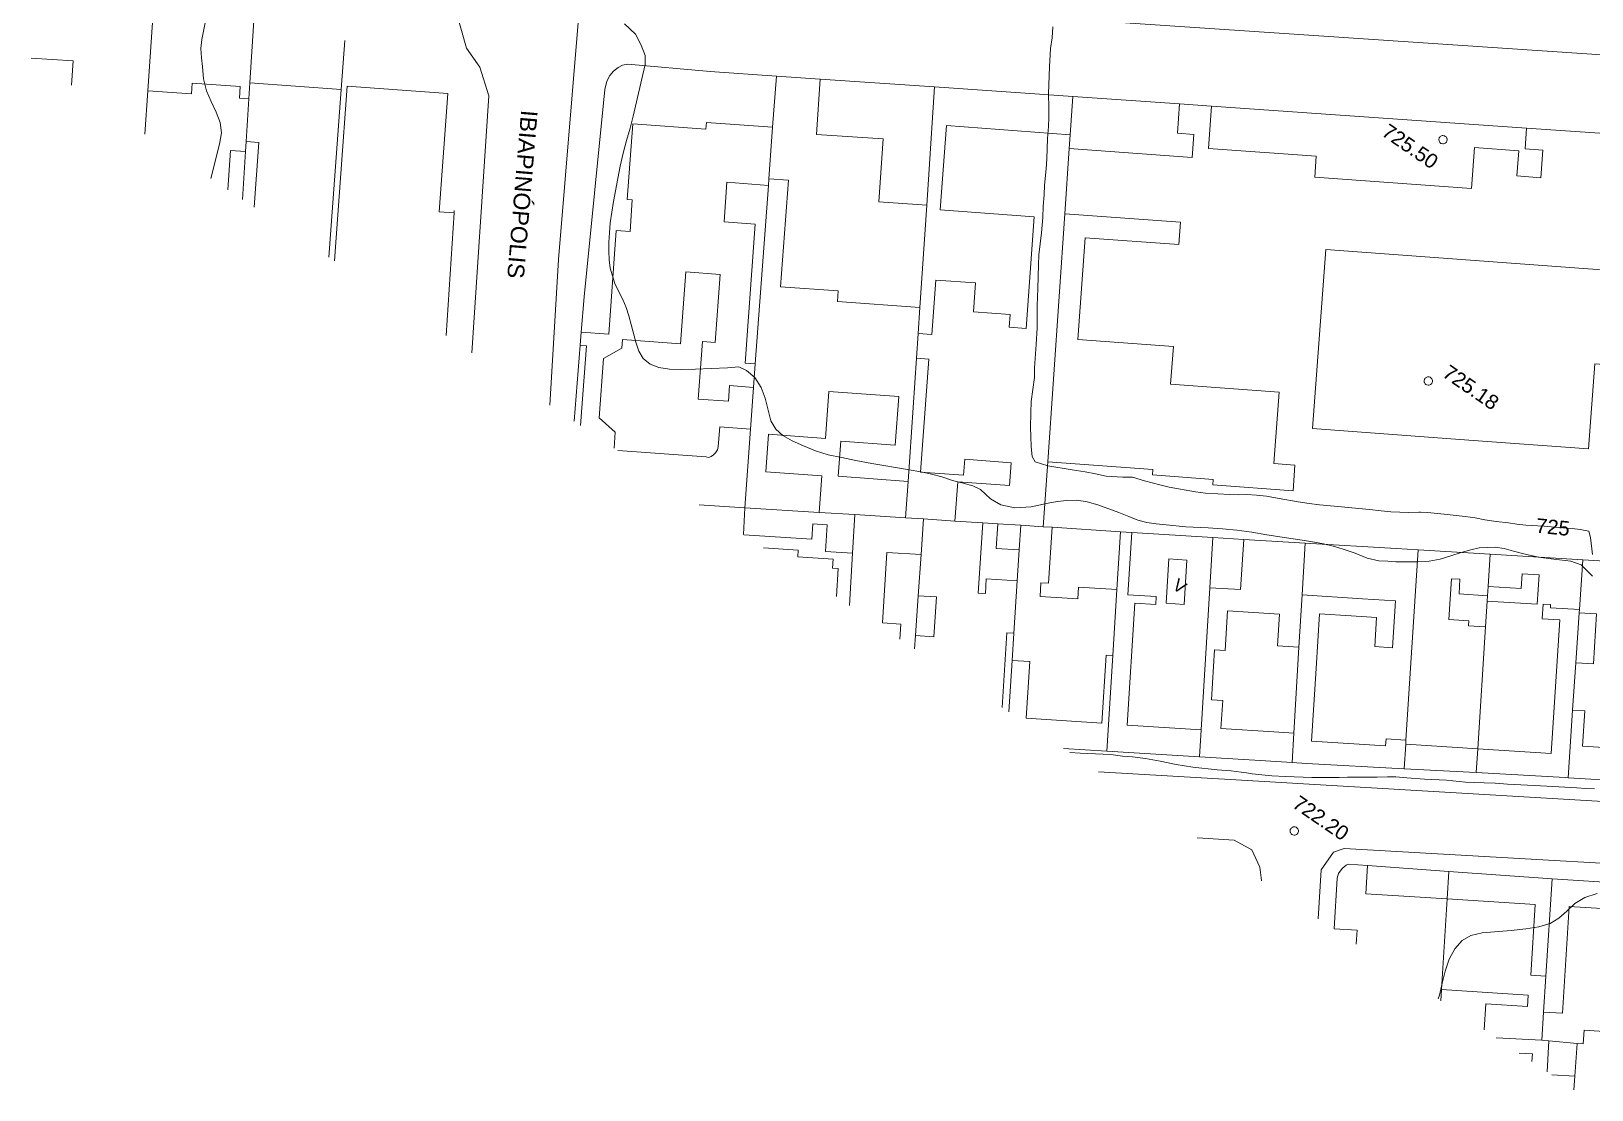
# Model space of a CAD drawing. Header units: metres. Extents: x 322294 to 7190115, y 7390841 to 10157759.
# Drawn here: x 322594 to 322782.3, y 7392627.6 to 7392755.3 of the extents above; entities that cross this region are included whole.
import ezdxf
from ezdxf.enums import TextEntityAlignment as Align

# ---------------------------------------------------------------- set-up
doc = ezdxf.new("R2010")
doc.units = ezdxf.units.M
doc.layers.get('0').update_dxf_attribs({"lineweight": 18})
for name, color, linetype, lineweight in [('100_SIST_VIARIO_MEIO_FIO', 1, 'Continuous', 18), ('160_P_SIMP_ASF_TOP', 7, 'Continuous', 18), ('206_MURO_E_MURO_ARRIMO', 7, 'Continuous', 18), ('214_PROJ_BEIRAL_EDIF', 10, 'Continuous', 18), ('600_CURVA_MESTRA', 14, 'Continuous', 18), ('602_CURVA_MESTRA_TOP', 24, 'Continuous', 18), ('604_CURVA_INTERM', 7, 'Continuous', 18), ('606_PTO_COTADO', 7, 'Continuous', 18), ('608_PTO_COTADO_INTERVIA', 1, 'Continuous', 18), ('624_SEGM_CURVA_MESTRA', 14, 'Continuous', 18)]:
    doc.layers.add(name, color=color, linetype=linetype, lineweight=lineweight)
doc.styles.add('Style-Arial', font='arial.ttf', dxfattribs={"height": 1.75})

# ---------------------------------------------------------------- blocks, each defined once
blk = doc.blocks.new('SP10')
at = {"color": 0, "linetype": 'Continuous'}
blk.add_lwpolyline([(-0.03, -0.51), (-0.14, -0.49), (-0.24, -0.46), (-0.31, -0.42), (-0.35, -0.39), (-0.42, -0.31), (-0.47, -0.24), (-0.51, -0.15), (-0.52, -0.09), (-0.52, 0.03), (-0.51, 0.11), (-0.48, 0.2), (-0.44, 0.27), (-0.4, 0.33), (-0.32, 0.39), (-0.23, 0.44), (-0.15, 0.48), (-0.1, 0.48), (-0.03, 0.48), (0.08, 0.48), (0.19, 0.44), (0.27, 0.4), (0.35, 0.32), (0.41, 0.23), (0.46, 0.11), (0.48, 0.03), (0.48, -0.03), (0.47, -0.08), (0.44, -0.21), (0.38, -0.3), (0.31, -0.38), (0.23, -0.44), (0.1, -0.49), (0.02, -0.51)], close=True, dxfattribs=at)
blk = doc.blocks.new('SP09')
at = {"color": 0, "linetype": 'Continuous'}
blk.add_lwpolyline([(-0.03, -0.51), (-0.14, -0.49), (-0.24, -0.46), (-0.31, -0.42), (-0.35, -0.39), (-0.42, -0.31), (-0.47, -0.24), (-0.51, -0.15), (-0.52, -0.09), (-0.52, 0.03), (-0.51, 0.11), (-0.48, 0.2), (-0.44, 0.27), (-0.4, 0.33), (-0.32, 0.39), (-0.23, 0.44), (-0.15, 0.48), (-0.1, 0.48), (-0.03, 0.48), (0.08, 0.48), (0.19, 0.44), (0.27, 0.4), (0.35, 0.32), (0.41, 0.23), (0.46, 0.11), (0.48, 0.03), (0.48, -0.03), (0.47, -0.08), (0.44, -0.21), (0.38, -0.3), (0.31, -0.38), (0.23, -0.44), (0.1, -0.49), (0.02, -0.51)], close=True, dxfattribs=at)

msp = doc.modelspace()

# ---------------------------------------------------------------- linework, layer by layer
at = {"layer": '100_SIST_VIARIO_MEIO_FIO', "flags": 128}
for points in [[(322647.144, 7392716.503), (322649.193, 7392747.473), (322648.104, 7392750.93), (322646.513, 7392753.242), (322645.224, 7392757.79), (322644.557, 7392760.141), (322642.128, 7392761.667), (322640.96, 7392761.903), (322635.052, 7392762.402)], [(322739.994, 7392664.97), (322827.89, 7392659.814), (323048.314, 7392645.896), (323051.527, 7392646.581), (323053.522, 7392648.296), (323054.563, 7392650.412), (323055.388, 7392660.236), (323056.864, 7392683.572)], [(322722.745, 7392665.982), (322739.994, 7392664.97)], [(322734.662, 7392658.018), (322735.322, 7392657.979)], [(322735.322, 7392657.979), (322739.104, 7392657.753), (322741.248, 7392656.596), (322742.218, 7392654.472), (322742.416, 7392652.897), (322742.412, 7392652.839)]]:
    msp.add_lwpolyline(points, dxfattribs=at)
at = {"layer": '100_SIST_VIARIO_MEIO_FIO'}
for points in [[(322797.807, 7392751.481), (322733.174, 7392755.829), (322662.622, 7392760.61), (322661.194, 7392759.543), (322660.103, 7392757.764), (322657.598, 7392727.757), (322656.556, 7392710.213)], [(322862.317, 7392650.464), (322752.397, 7392656.73), (322751.077, 7392656.297), (322749.6, 7392654.185), (322749.251, 7392648.268)]]:
    msp.add_lwpolyline(points, dxfattribs=at)
at = {"layer": '206_MURO_E_MURO_ARRIMO'}
for p, q in [((322663.804, 7392749.946), (322664.253, 7392750.451)), ((322664.253, 7392750.451), (322664.784, 7392750.897)), ((322664.784, 7392750.897), (322665.318, 7392751.173)), ((322665.318, 7392751.173), (322665.953, 7392751.305)), ((322665.953, 7392751.305), (322675.902, 7392750.426)), ((322675.902, 7392750.426), (322683.888, 7392749.876)), ((322663.185, 7392748.268), (322663.44, 7392749.271)), ((322663.44, 7392749.271), (322663.804, 7392749.946)), ((322689.185, 7392749.511), (322702.98, 7392748.561)), ((322702.98, 7392748.561), (322719.647, 7392747.414)), ((322660.695, 7392723.253), (322663.185, 7392748.268)), ((322719.647, 7392747.414), (322732.529, 7392746.527)), ((322736.369, 7392746.262), (322768.035, 7392744.023)), ((322768.035, 7392744.023), (322774.394, 7392743.59)), ((322645.011, 7392733.382), (322645.029, 7392733.656)), ((322660.349, 7392718.996), (322660.695, 7392723.253)), ((322659.477, 7392708.261), (322660.22, 7392717.414)), ((322723.762, 7392668.486), (322718.514, 7392668.809)), ((322734.919, 7392667.797), (322723.762, 7392668.486)), ((322741.607, 7392667.385), (322734.919, 7392667.797)), ((322746.112, 7392667.107), (322741.607, 7392667.385)), ((322747.855, 7392666.999), (322746.112, 7392667.107)), ((322759.617, 7392666.359), (322747.855, 7392666.999)), ((322768.31, 7392665.885), (322759.617, 7392666.359)), ((322779.054, 7392665.3), (322768.31, 7392665.885)), ((322779.384, 7392665.279), (322779.054, 7392665.3)), ((322790.411, 7392664.578), (322779.384, 7392665.279)), ((322765.015, 7392653.975), (322755.194, 7392654.685)), ((322777.464, 7392653.075), (322765.015, 7392653.975)), ((322789.341, 7392652.31), (322777.464, 7392653.075))]:
    msp.add_line(p, q, dxfattribs=at)
at = {"layer": '206_MURO_E_MURO_ARRIMO', "flags": 128}
for points in [[(322608.052, 7392748.095), (322608.88, 7392759.898)], [(322620.995, 7392759.092), (322620.36, 7392749.042)], [(322631.829, 7392754.177), (322631.393, 7392748.267)], [(322702.98, 7392748.561), (322702.017, 7392734.312)], [(322719.33, 7392742.809), (322719.647, 7392747.414)], [(322619.838, 7392740.781), (322619.472, 7392734.995)], [(322681.344, 7392715.161), (322682.922, 7392736.699)], [(322701.182, 7392721.956), (322700.971, 7392718.822)], [(322700.771, 7392715.867), (322699.767, 7392701.003)], [(322680.768, 7392707.299), (322681.137, 7392712.335)], [(322724.961, 7392687.966), (322725.39, 7392694.937)], [(322700.997, 7392687.214), (322700.667, 7392682.422)], [(322747.294, 7392687.308), (322746.926, 7392681.015)], [(322769.666, 7392687.22), (322769.624, 7392686.565)], [(322780.733, 7392685.171), (322780.325, 7392679.145)], [(322712.318, 7392679.418), (322711.917, 7392673.218)], [(322723.762, 7392668.486), (322724.471, 7392680.008)], [(322779.936, 7392673.414), (322779.384, 7392665.279)], [(322735.12, 7392671.036), (322734.919, 7392667.797)], [(322746.32, 7392670.663), (322746.112, 7392667.107)], [(322759.805, 7392669.316), (322759.617, 7392666.359)], [(322768.493, 7392668.764), (322768.31, 7392665.885)], [(322765.015, 7392653.975), (322764.807, 7392650.673)], [(322777.464, 7392653.075), (322776.716, 7392641.349)], [(322780.213, 7392629.287), (322780.104, 7392627.65)]]:
    msp.add_lwpolyline(points, dxfattribs=at)
at = {"layer": '214_PROJ_BEIRAL_EDIF', "flags": 128}
for points in [[(322593.992, 7392752.022), (322599.053, 7392751.697), (322598.865, 7392748.765)], [(322617.706, 7392736.175), (322618.038, 7392740.907), (322619.838, 7392740.781), (322619.913, 7392741.973), (322620.24, 7392747.148), (322619.1, 7392747.228), (322619.197, 7392748.611), (322613.401, 7392749.018), (322613.31, 7392747.726), (322608.052, 7392748.095), (322607.686, 7392742.871)], [(322620.889, 7392734.048), (322621.438, 7392741.866), (322619.913, 7392741.973), (322620.24, 7392747.148), (322620.36, 7392749.042), (322631.393, 7392748.267), (322629.899, 7392728.027)], [(322644.041, 7392718.577), (322645.011, 7392733.382), (322643.204, 7392733.515), (322644.257, 7392747.777), (322632.117, 7392748.673), (322630.56, 7392727.585)], [(322767.401, 7392705.982), (322781.869, 7392704.922), (322782.622, 7392715.198), (322786.067, 7392714.946), (322785.695, 7392709.366), (322784.706, 7392694.557), (322784.492, 7392691.344), (322781.166, 7392691.544), (322769.983, 7392692.216), (322761.298, 7392692.739), (322758.657, 7392692.897)], [(322674.579, 7392698.169), (322680.093, 7392697.824), (322680.768, 7392707.299)], [(322674.579, 7392698.169), (322680.093, 7392697.824), (322679.919, 7392694.601)], [(322679.974, 7392694.564), (322688.147, 7392694.036), (322688.265, 7392695.868), (322690.022, 7392695.755), (322689.816, 7392692.569), (322693.071, 7392692.359)], [(322692.711, 7392686.053), (322693.071, 7392692.359), (322693.336, 7392696.994), (322699.47, 7392696.607), (322701.634, 7392696.47), (322701.339, 7392692.184), (322697.227, 7392692.45), (322696.677, 7392683.943), (322698.909, 7392683.799), (322698.792, 7392681.989)], [(322758.657, 7392692.897), (322747.66, 7392693.559), (322740.265, 7392694.003), (322736.554, 7392694.226), (322726.752, 7392694.85), (322725.39, 7392694.937)], [(322691.132, 7392687.108), (322691.351, 7392690.5), (322690.672, 7392690.544), (322690.742, 7392691.628), (322686.457, 7392691.905), (322686.509, 7392692.711), (322682.345, 7392692.98)], [(322754.611, 7392686.843), (322747.294, 7392687.308), (322747.66, 7392693.559), (322758.657, 7392692.897)], [(322758.657, 7392692.897), (322761.298, 7392692.739), (322759.836, 7392669.797)], [(322746.562, 7392674.799), (322746.926, 7392681.015), (322744.337, 7392681.179), (322744.579, 7392684.992), (322738.31, 7392685.391), (322738.006, 7392680.602), (322736.754, 7392680.681), (322736.371, 7392674.656), (322737.731, 7392674.569), (322737.518, 7392671.222), (322743.901, 7392670.817)], [(322711.117, 7392673.752), (322711.699, 7392682.753), (322712.53, 7392682.7)], [(322743.901, 7392670.817), (322746.32, 7392670.663)], [(322764.032, 7392638.39), (322764.116, 7392639.72), (322764.807, 7392650.673), (322754.98, 7392651.293), (322755.194, 7392654.685), (322752.875, 7392654.853), (322752.601, 7392654.712), (322752.142, 7392654.341), (322751.713, 7392653.745), (322751.521, 7392653.178), (322751.167, 7392647.054), (322753.94, 7392646.879), (322753.835, 7392645.205)], [(322769.286, 7392634.879), (322769.483, 7392638.001), (322774.484, 7392637.685), (322774.571, 7392639.06), (322764.116, 7392639.72), (322764.807, 7392650.673), (322775.422, 7392650.003), (322774.883, 7392641.465), (322776.716, 7392641.349), (322776.44, 7392637.021), (322776.223, 7392633.614)], [(322776.868, 7392629.812), (322777.081, 7392633.565)], [(322775.029, 7392631.041), (322775.082, 7392631.976), (322773.497, 7392632.065)]]:
    msp.add_lwpolyline(points, dxfattribs=at)
for points in [[(322701.182, 7392721.956), (322702.017, 7392734.312), (322696.258, 7392734.701), (322696.772, 7392742.303), (322688.735, 7392742.846), (322689.185, 7392749.511), (322683.888, 7392749.876), (322683.435, 7392743.695), (322682.979, 7392737.481), (322685.335, 7392737.308), (322684.394, 7392724.473), (322691.337, 7392723.964), (322691.243, 7392722.684)], [(322700.771, 7392715.867), (322700.971, 7392718.822), (322702.635, 7392718.7), (322703.117, 7392725.281), (322707.9, 7392724.931), (322707.645, 7392721.447), (322712.088, 7392721.122), (322711.975, 7392719.581), (322714.013, 7392719.431), (322715.001, 7392732.908), (322703.662, 7392733.739), (322704.407, 7392743.902), (322719.33, 7392742.809), (322719.216, 7392741.148), (322718.673, 7392733.266), (322716.613, 7392703.357), (322716.074, 7392695.538), (322713.37, 7392695.712), (322710.607, 7392695.891), (322708.791, 7392696.008), (322705.428, 7392696.225), (322705.775, 7392700.969), (322712.025, 7392700.511), (322712.227, 7392703.256), (322706.61, 7392703.668), (322706.469, 7392701.739), (322701.268, 7392702.121), (322702.267, 7392715.758)], [(322699.767, 7392701.003), (322691.35, 7392701.62), (322691.66, 7392705.847), (322698.226, 7392705.366), (322698.657, 7392711.239), (322690.21, 7392711.857), (322689.794, 7392706.177), (322682.941, 7392706.679), (322682.61, 7392702.154), (322689.358, 7392701.66), (322689.036, 7392697.263), (322693.336, 7392696.994), (322699.47, 7392696.607)], [(322710.607, 7392695.891), (322713.37, 7392695.712), (322713.179, 7392692.749), (322710.416, 7392692.927)], [(322724.961, 7392687.966), (322724.471, 7392680.008), (322723.68, 7392680.059), (322723.151, 7392671.862), (322714.035, 7392672.45), (322714.476, 7392679.278), (322712.318, 7392679.418), (322712.53, 7392682.7), (322712.938, 7392689.013), (322713.179, 7392692.749), (322713.37, 7392695.712), (322716.074, 7392695.538), (322717.164, 7392695.468), (322716.728, 7392688.721), (322715.795, 7392688.781), (322715.688, 7392687.136), (322720.239, 7392686.842), (322720.331, 7392688.265)], [(322735.12, 7392671.036), (322736.181, 7392688.184), (322736.554, 7392694.226), (322726.752, 7392694.85), (322726.275, 7392687.333), (322729.705, 7392687.115), (322729.645, 7392686.174), (322727.12, 7392686.334), (322726.184, 7392671.604)], [(322736.181, 7392688.184), (322736.554, 7392694.226), (322740.265, 7392694.003), (322739.88, 7392687.949)], [(322759.805, 7392669.316), (322759.836, 7392669.797), (322761.298, 7392692.739), (322769.983, 7392692.216), (322769.736, 7392688.324), (322769.666, 7392687.22), (322766.233, 7392687.438), (322766.345, 7392689.207), (322765.316, 7392689.272), (322765.002, 7392684.336), (322767.43, 7392684.182), (322767.393, 7392683.594), (322769.427, 7392683.465), (322768.493, 7392668.764)], [(322769.736, 7392688.324), (322773.728, 7392688.071), (322773.842, 7392689.871), (322775.886, 7392689.741), (322775.659, 7392686.182), (322769.624, 7392686.565), (322769.427, 7392683.465), (322768.493, 7392668.764), (322777.368, 7392668.2), (322778.392, 7392684.303), (322776.255, 7392684.439), (322776.367, 7392686.201), (322777.285, 7392686.143), (322777.26, 7392685.762), (322780.758, 7392685.54), (322781.166, 7392691.544), (322769.983, 7392692.216)], [(322733.415, 7392691.513), (322733.076, 7392686.177), (322730.905, 7392686.315), (322731.244, 7392691.651)], [(322787.956, 7392691.127), (322784.492, 7392691.344), (322781.166, 7392691.544), (322780.758, 7392685.54), (322780.733, 7392685.171), (322782.831, 7392685.036), (322782.444, 7392679.009), (322780.325, 7392679.145), (322779.936, 7392673.414), (322781.395, 7392673.321), (322781.122, 7392669.073), (322789.467, 7392668.537), (322790.488, 7392684.457), (322784.544, 7392684.838), (322784.687, 7392687.083), (322787.685, 7392686.891)], [(322776.44, 7392637.021), (322776.223, 7392633.614), (322777.081, 7392633.565), (322780.477, 7392633.248), (322781.216, 7392633.198), (322781.324, 7392634.821), (322788.511, 7392634.342), (322789.459, 7392649.136), (322779.533, 7392649.763), (322778.72, 7392636.877)]]:
    msp.add_lwpolyline(points, close=True, dxfattribs=at)
at = {"layer": '214_PROJ_BEIRAL_EDIF'}
for points in [[(322725.39, 7392694.937), (322717.164, 7392695.468), (322716.074, 7392695.538), (322716.613, 7392703.357), (322729.294, 7392702.428), (322729.247, 7392701.787), (322736.596, 7392701.248), (322736.548, 7392700.593), (322746.222, 7392699.884), (322746.448, 7392702.967), (322743.893, 7392703.154), (322744.523, 7392711.749), (322731.447, 7392712.707), (322731.781, 7392717.259), (322720.236, 7392718.105), (322721.136, 7392730.386), (322732.426, 7392729.559), (322732.623, 7392732.244), (322718.673, 7392733.266), (322719.216, 7392741.148), (322734.04, 7392740.062), (322734.244, 7392742.847), (322732.27, 7392742.991), (322732.529, 7392746.527), (322736.369, 7392746.262), (322735.995, 7392741.155), (322749.014, 7392740.201), (322748.83, 7392737.689), (322767.723, 7392736.304), (322768.086, 7392741.254), (322773.443, 7392740.861), (322773.221, 7392737.835), (322776.119, 7392737.622), (322776.363, 7392740.954), (322774.212, 7392741.112), (322774.394, 7392743.59), (322787.917, 7392742.67)], [(322664.313, 7392705.029), (322664.452, 7392706.923), (322662.497, 7392708.668), (322663.022, 7392715.832), (322665.228, 7392717.064), (322665.304, 7392718.103), (322672.332, 7392717.588), (322672.968, 7392726.272), (322677.1, 7392725.969), (322676.498, 7392717.751), (322674.975, 7392717.863), (322674.467, 7392710.93), (322678.111, 7392710.663), (322678.249, 7392712.547), (322681.137, 7392712.335), (322681.344, 7392715.161), (322680.117, 7392715.251), (322681.345, 7392732.014), (322677.57, 7392732.29), (322677.92, 7392737.065), (322682.922, 7392736.699), (322682.979, 7392737.481), (322683.435, 7392743.695), (322675.449, 7392744.28), (322675.389, 7392743.46), (322666.563, 7392744.106), (322665.895, 7392734.988), (322666.506, 7392734.943), (322666.227, 7392731.141), (322664.572, 7392731.262), (322663.655, 7392718.754), (322660.349, 7392718.996), (322660.22, 7392717.414), (322660.981, 7392717.358), (322660.275, 7392707.728)], [(322787.473, 7392736.017), (322787.011, 7392729.098), (322786.823, 7392726.279), (322781.239, 7392726.689)], [(322781.239, 7392726.689), (322750.153, 7392728.966), (322748.57, 7392707.362), (322767.401, 7392705.982)], [(322680.768, 7392707.299), (322677.048, 7392707.571), (322676.876, 7392705.225), (322676.791, 7392704.818), (322676.558, 7392704.452), (322676.297, 7392704.191), (322676.012, 7392704.01), (322675.698, 7392703.902), (322675.428, 7392703.96), (322664.742, 7392704.743)], [(322693.071, 7392692.359), (322693.336, 7392696.994), (322689.036, 7392697.263), (322680.093, 7392697.824), (322679.919, 7392694.601)], [(322712.53, 7392682.7), (322712.938, 7392689.013), (322709.21, 7392689.254), (322709.096, 7392687.49), (322708.244, 7392687.545), (322708.791, 7392696.008), (322705.428, 7392696.225), (322701.634, 7392696.47), (322701.339, 7392692.184), (322700.997, 7392687.214), (322703.205, 7392687.072), (322702.895, 7392682.278), (322700.667, 7392682.422), (322700.555, 7392680.81)], [(322753.231, 7392684.778), (322756.293, 7392684.583), (322756.07, 7392681.08), (322758.216, 7392680.944), (322758.575, 7392686.592), (322754.611, 7392686.843)], [(322749.002, 7392678.45), (322749.419, 7392685.02), (322753.231, 7392684.778)], [(322759.836, 7392669.797), (322757.43, 7392669.949), (322757.377, 7392669.121), (322748.445, 7392669.688), (322749.002, 7392678.45)], [(322746.32, 7392670.663), (322746.562, 7392674.799)], [(322776.223, 7392633.614), (322770.711, 7392633.927)], [(322777.081, 7392633.565), (322780.477, 7392633.248), (322780.213, 7392629.287), (322777.416, 7392629.446)]]:
    msp.add_lwpolyline(points, dxfattribs=at)
at = {"layer": '600_CURVA_MESTRA', "elevation": 725, "flags": 128}
msp.add_lwpolyline([(322717.255, 7392755.811), (322717.152, 7392754.466), (322716.973, 7392753.216), (322716.821, 7392750.995), (322716.712, 7392747.749), (322716.759, 7392746.046), (322716.761, 7392744.83), (322716.728, 7392743.786), (322716.61, 7392742.343), (322716.496, 7392739.899), (322716.419, 7392738.673), (322716.242, 7392736.708), (322716.179, 7392735.564), (322716.079, 7392734.191), (322716.009, 7392732.827), (322715.869, 7392730.983), (322715.562, 7392728.303), (322715.494, 7392727.124), (322715.406, 7392724.248), (322715.393, 7392723.204), (322715.347, 7392722.152), (322715.364, 7392720.958), (322715.335, 7392719.532), (322715.244, 7392717.52), (322715.043, 7392714.714), (322715.022, 7392713.537), (322714.631, 7392710.653), (322714.561, 7392709.28), (322714.552, 7392707.489), (322714.599, 7392706.441), (322714.63, 7392705.174), (322714.752, 7392704.023), (322715.093, 7392703.348), (322716.614, 7392702.897), (322719.562, 7392702.394), (322721.124, 7392702.146), (322722.372, 7392701.922), (322723.685, 7392701.652), (322725.699, 7392701.514), (322726.829, 7392701.508), (322728.283, 7392701.086), (322730.132, 7392700.596), (322731.283, 7392700.312), (322734.436, 7392699.734), (322735.658, 7392699.598), (322737.128, 7392699.492), (322738.551, 7392699.411), (322739.618, 7392699.393), (322740.652, 7392699.416), (322741.8, 7392699.333), (322743.02, 7392699.205), (322744.554, 7392698.947), (322746.834, 7392698.536), (322748.168, 7392698.322), (322749.388, 7392698.183), (322752.049, 7392697.925), (322754.168, 7392697.747), (322755.422, 7392697.614), (322756.841, 7392697.438), (322757.991, 7392697.334), (322759.092, 7392697.303), (322760.137, 7392697.247), (322761.384, 7392697.3), (322761.593, 7392697.292)], dxfattribs=at)
at = {"layer": '600_CURVA_MESTRA', "elevation": 725}
for points in [[(322761.593, 7392697.292), (322762.436, 7392697.257), (322764.453, 7392697.071), (322766.984, 7392696.784), (322768.188, 7392696.601), (322769.36, 7392696.38), (322770.706, 7392696.176), (322772.196, 7392695.995), (322773.219, 7392695.846), (322774.301, 7392695.727), (322774.939, 7392695.693)], [(322780.192, 7392695.28), (322780.856, 7392695.212), (322781.882, 7392695.003), (322782.114, 7392694.236), (322782.348, 7392692.179)]]:
    msp.add_lwpolyline(points, dxfattribs=at)
at = {"layer": '604_CURVA_INTERM', "flags": 128}
for points, elevation in [([(322615.018, 7392756.503), (322614.586, 7392754.287), (322614.451, 7392753.2), (322614.536, 7392752.075), (322614.671, 7392751.02), (322614.792, 7392749.533), (322615.14, 7392748.109), (322615.691, 7392746.798), (322616.313, 7392745.533), (322616.798, 7392744.281), (322616.948, 7392743.034), (322616.724, 7392741.672), (322615.669, 7392737.536)], 723), ([(322757.634, 7392691.366), (322756.55, 7392691.441), (322755.164, 7392691.742), (322753.722, 7392692.36), (322752.253, 7392692.851), (322751.199, 7392693.16), (322749.869, 7392693.467), (322748.347, 7392693.771), (322744.89, 7392694.271), (322743.035, 7392694.568), (322741.25, 7392694.897), (322739.43, 7392695.129), (322737.712, 7392695.282), (322735.982, 7392695.405), (322733.292, 7392695.544), (322730.9, 7392695.752), (322729.72, 7392695.877), (322728.592, 7392696.035), (322727.489, 7392696.342), (322726.385, 7392696.762), (322725.211, 7392697.24), (322722.676, 7392698.186), (322721.395, 7392698.543), (322720.126, 7392698.732), (322718.906, 7392698.718), (322717.771, 7392698.595), (322716.667, 7392698.383), (322714.606, 7392697.953), (322712.653, 7392697.833), (322710.966, 7392698.168), (322709.714, 7392698.906), (322708.494, 7392700.042), (322707.576, 7392700.482), (322706.414, 7392700.809), (322705.138, 7392701.122), (322703.832, 7392701.538), (322702.598, 7392701.887), (322701.514, 7392702.116), (322699.718, 7392702.457), (322695.388, 7392703.175), (322693.458, 7392703.529), (322691.766, 7392703.867), (322690.133, 7392704.226), (322688.607, 7392704.706), (322687.15, 7392705.29), (322685.792, 7392705.903), (322684.657, 7392706.524), (322683.806, 7392707.283), (322683.221, 7392708.312), (322682.523, 7392711.037), (322682.039, 7392712.33), (322681.268, 7392713.543), (322680.29, 7392714.376), (322679.36, 7392714.831), (322677.976, 7392714.685), (322676.02, 7392714.632), (322674.136, 7392714.531), (322672.472, 7392714.505), (322670.986, 7392714.533), (322669.702, 7392714.727), (322668.656, 7392715.154), (322667.823, 7392715.822), (322667.288, 7392716.717), (322666.935, 7392717.783), (322666.352, 7392719.931), (322666.088, 7392720.979), (322665.781, 7392721.973), (322665.347, 7392722.951), (322664.845, 7392723.925), (322664.397, 7392724.859), (322663.829, 7392726.726), (322663.703, 7392727.72), (322663.659, 7392728.749), (322663.667, 7392729.838), (322663.738, 7392730.975), (322663.853, 7392732.18), (322664.018, 7392733.454), (322664.222, 7392734.758), (322664.748, 7392737.525), (322665.057, 7392739.021), (322665.406, 7392740.57), (322665.8, 7392742.102), (322666.242, 7392743.611), (322666.621, 7392745.058), (322668.046, 7392751.289), (322668.047, 7392752.367), (322667.56, 7392753.583), (322666.875, 7392754.935), (322665.579, 7392756.182)], 724), ([(322782.357, 7392689.594), (322780.959, 7392690.948), (322779.721, 7392691.386), (322777.683, 7392691.624), (322775.814, 7392691.877), (322774.221, 7392692.24), (322772.807, 7392692.589), (322771.669, 7392692.912), (322770.609, 7392693.065), (322768.668, 7392692.98), (322767.673, 7392692.767), (322766.51, 7392692.422), (322765.266, 7392692.011), (322763.971, 7392691.63), (322762.64, 7392691.404), (322761.238, 7392691.305), (322759.866, 7392691.288), (322758.595, 7392691.3), (322757.634, 7392691.366)], 724), ([(322719.275, 7392668.301), (322720.513, 7392668.224), (322722.376, 7392668.137), (322724.224, 7392668.078), (322725.623, 7392667.893), (322726.856, 7392667.796), (322728.417, 7392667.594), (322730.173, 7392667.273), (322732.109, 7392666.888), (322733.124, 7392666.708), (322734.143, 7392666.555), (322737.066, 7392666.219), (322738.749, 7392666.086), (322739.962, 7392665.954), (322740.589, 7392665.861)], 723), ([(322740.589, 7392665.861), (322741.268, 7392665.76), (322742.455, 7392665.623), (322743.663, 7392665.517), (322745.3, 7392665.406), (322748.466, 7392665.304), (322750.702, 7392665.291), (322751.772, 7392665.306), (322752.778, 7392665.354), (322756.342, 7392665.354), (322757.61, 7392665.399), (322758.618, 7392665.366), (322759.958, 7392665.278), (322762.064, 7392665.103), (322764.736, 7392664.961), (322767.03, 7392664.747), (322768.143, 7392664.69), (322769.26, 7392664.674), (322770.594, 7392664.616), (322772.072, 7392664.514), (322775.286, 7392664.327), (322776.817, 7392664.272), (322780.447, 7392664.055), (322781.522, 7392663.981), (322782.573, 7392663.938)], 723), ([(322782.915, 7392651.33), (322781.4, 7392650.851), (322780.212, 7392650.109), (322779.253, 7392649.2), (322778.29, 7392648.33), (322777.214, 7392647.709), (322775.879, 7392647.298), (322774.278, 7392647.046), (322772.51, 7392646.864), (322769.043, 7392646.577), (322767.666, 7392646.265), (322766.619, 7392645.637), (322765.749, 7392644.66), (322765.054, 7392643.398), (322764.561, 7392641.937), (322764.198, 7392640.502), (322763.872, 7392639.065), (322763.717, 7392638.601)], 723)]:
    msp.add_lwpolyline(points, dxfattribs=dict(at, elevation=elevation))
at = {"layer": '624_SEGM_CURVA_MESTRA', "elevation": 725}
msp.add_lwpolyline([(322774.939, 7392695.693), (322776.524, 7392695.607), (322777.798, 7392695.479), (322779.694, 7392695.331), (322780.192, 7392695.28)], dxfattribs=at)

# ---------------------------------------------------------------- block references
at = {"layer": '606_PTO_COTADO', "rotation": 325.5688295630279}
for p in [(322764.331, 7392742.192, 725.505), (322762.557, 7392713.105, 725.18)]:
    msp.add_blockref('SP09', p, dxfattribs=at)
at = {"layer": '608_PTO_COTADO_INTERVIA', "rotation": 325.5688295630279}
msp.add_blockref('SP10', (322746.39, 7392658.85, 722.2), dxfattribs=at)

# ---------------------------------------------------------------- texts
at = {"layer": '160_P_SIMP_ASF_TOP', "style": 'Style-Arial'}
msp.add_text('IBIAPINÓPOLIS', height=2, rotation=265.22823, dxfattribs=at).set_placement((322654.1, 7392745.747), align=Align.MIDDLE_LEFT)
at = {"layer": '214_PROJ_BEIRAL_EDIF', "style": 'Style-Arial'}
msp.add_text('V', height=1.5, rotation=325.56883, dxfattribs=at).set_placement((322731.535, 7392688.15))
at = {"layer": '602_CURVA_MESTRA_TOP', "style": 'Style-Arial'}
msp.add_text('725', height=1.75, rotation=354.24167, dxfattribs=at).set_placement((322777.558, 7392695.503), align=Align.MIDDLE_CENTER)
at = {"layer": '606_PTO_COTADO', "style": 'Style-Arial'}
for s, p in [('725.50', (322760.346, 7392741.408, 725.505)), ('725.18', (322767.676, 7392712.339, 725.18))]:
    msp.add_text(s, height=1.75, rotation=325.56883, dxfattribs=at).set_placement(p, align=Align.MIDDLE_CENTER)
at = {"layer": '608_PTO_COTADO_INTERVIA', "style": 'Style-Arial'}
msp.add_text('722.20', height=1.75, rotation=325.56883, dxfattribs=at).set_placement((322749.574, 7392660.415, 722.2), align=Align.MIDDLE_CENTER)

doc.saveas('drawing.dxf')
